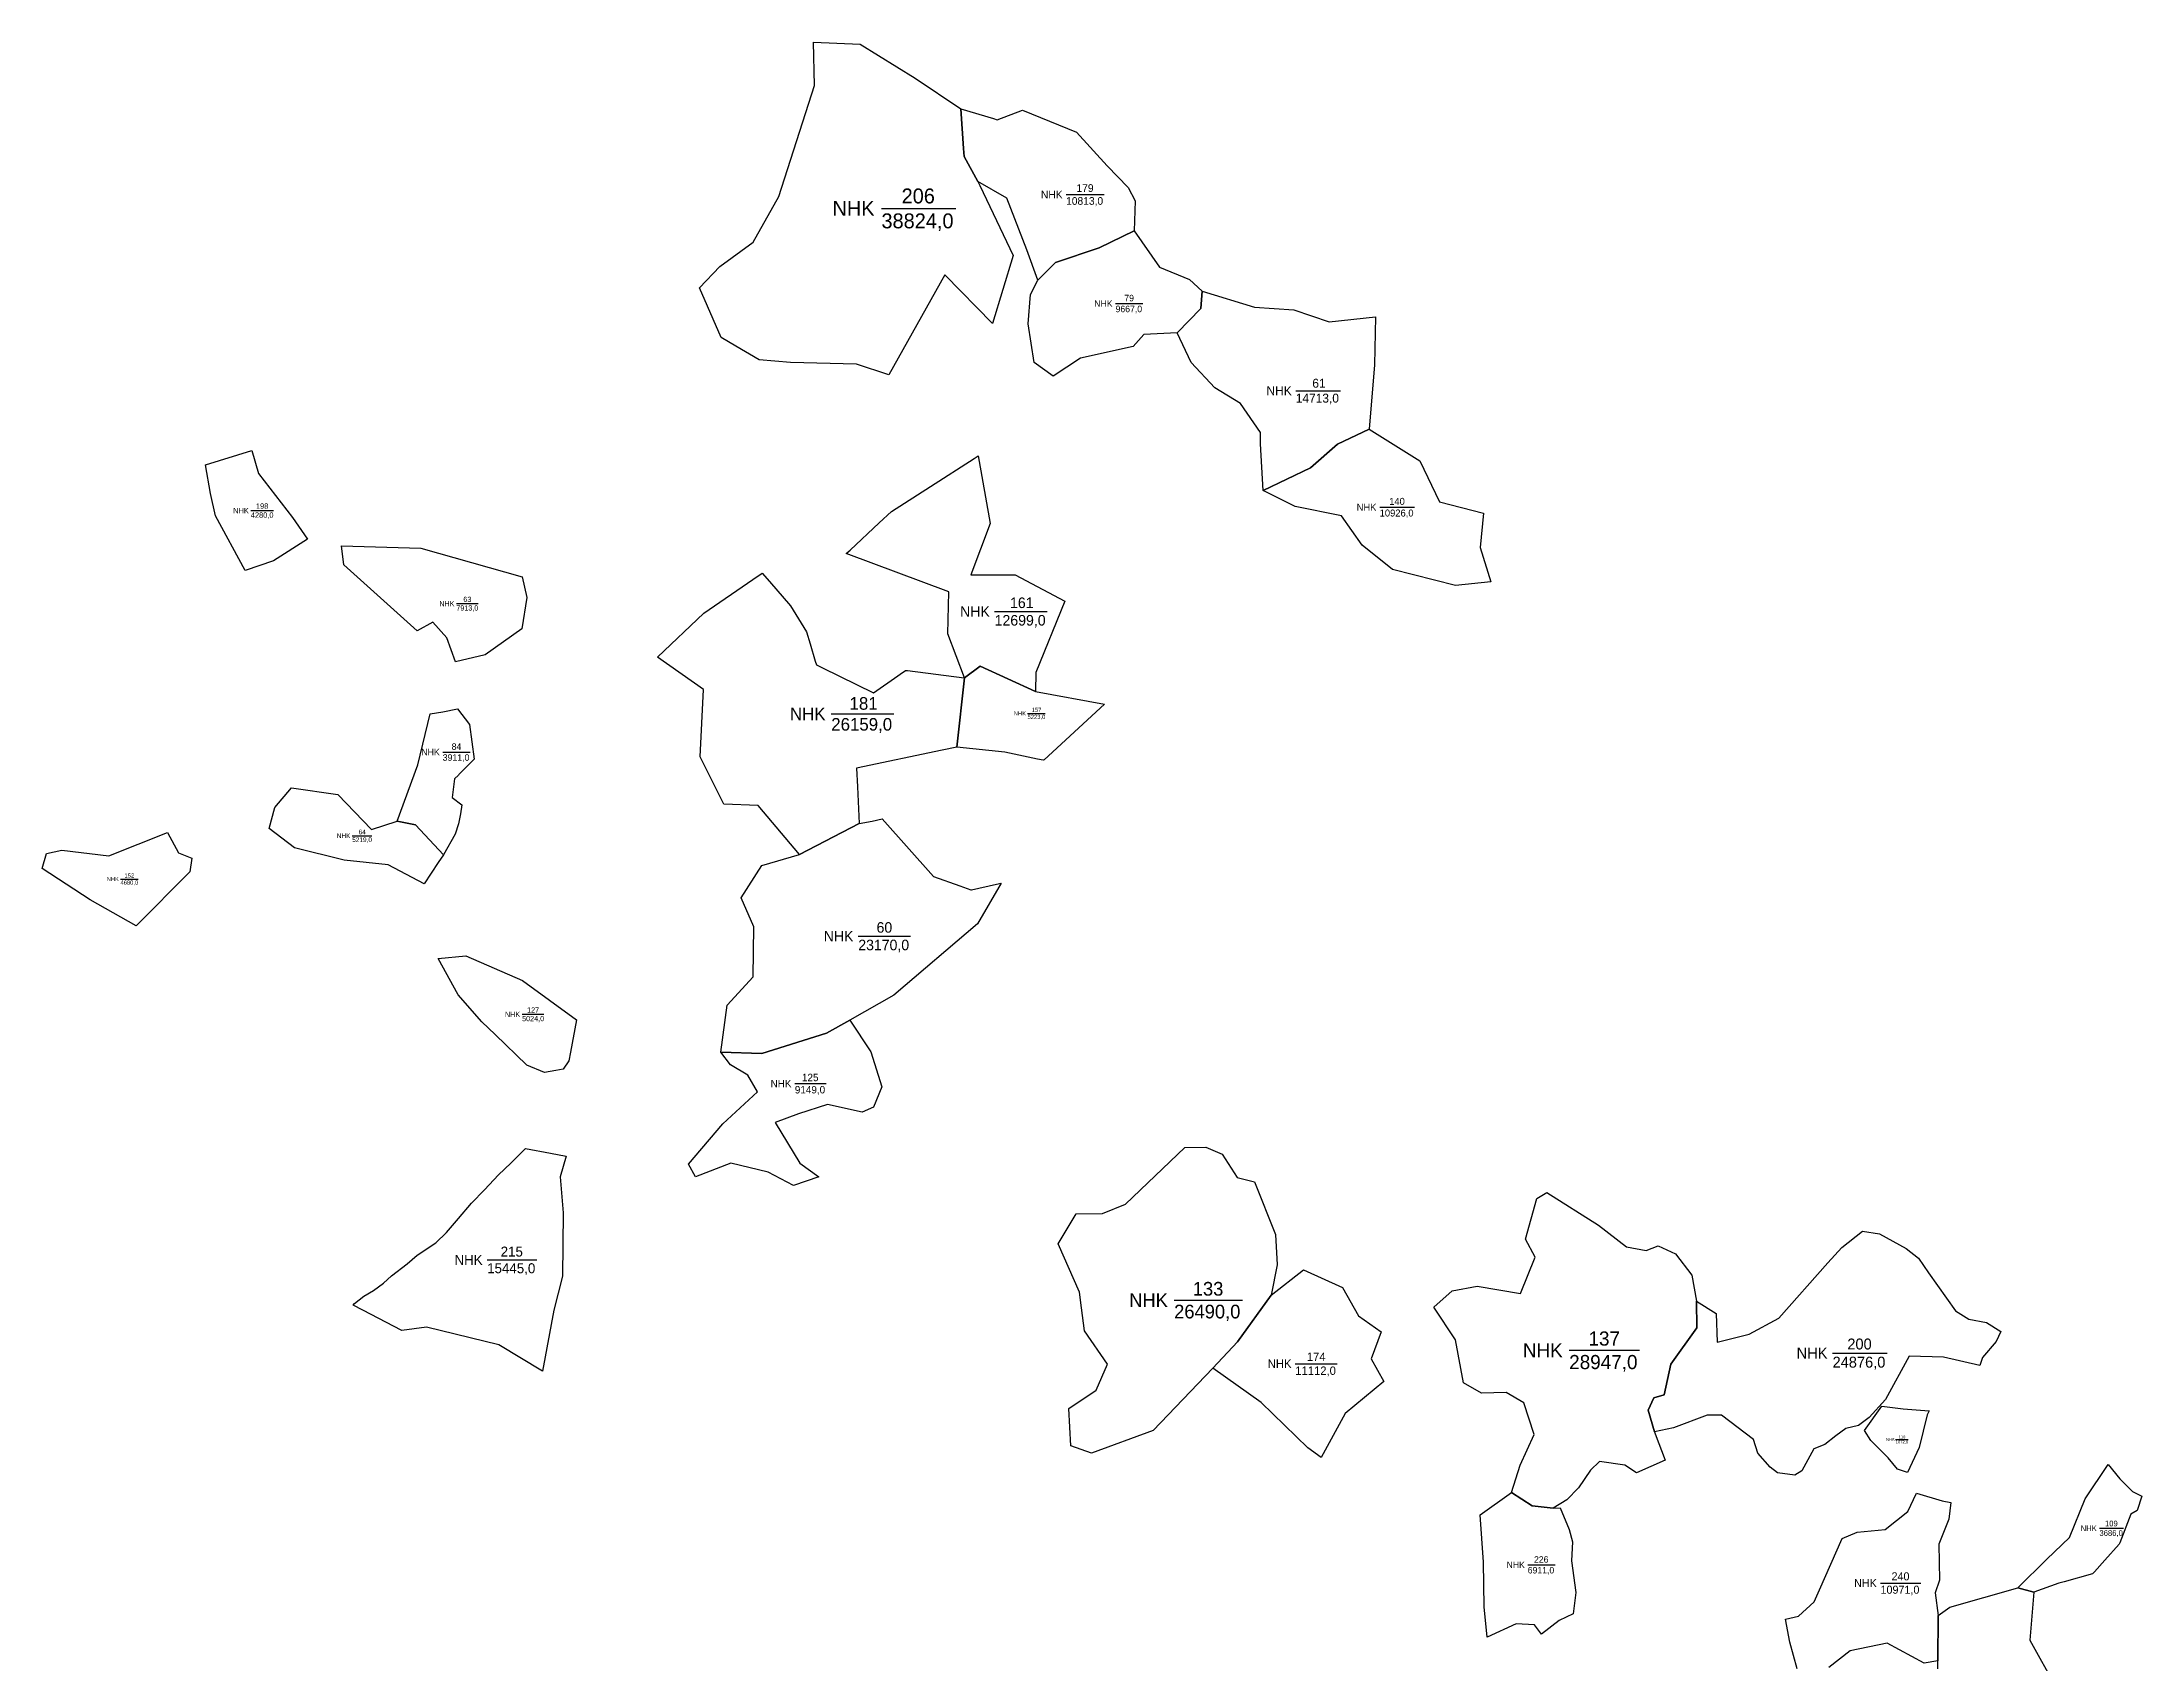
# Model space of a CAD drawing. Extents: x 546371 to 550543, y 1820810 to 1826662.
# Drawn here: x 546475 to 548153, y 1825367 to 1826662 of the extents above; entities that cross this region are included whole.
import ezdxf

# ---------------------------------------------------------------- set-up
doc = ezdxf.new("R2010")
doc.units = 0
doc.layers.add('CanhThua', color=7, linetype='Continuous')
doc.layers.add('NhanDiaChinhThua', color=7, linetype='Continuous')

msp = doc.modelspace()

# ---------------------------------------------------------------- linework, layer by layer
at = {"layer": 'CanhThua'}
for p, q in [((547091.4, 1826662.4), (547128.9, 1826660.7)), ((547092.2, 1826627.6), (547091.4, 1826662.4)), ((547128.9, 1826660.7), (547172.6, 1826633.6)), ((547063.9, 1826539), (547092.2, 1826627.6)), ((547172.6, 1826633.6), (547209.1, 1826609)), ((547209.1, 1826609), (547211.4, 1826577.3)), ((547209.1, 1826609), (547235.3, 1826601.2)), ((547211.4, 1826577.3), (547209.1, 1826609)), ((547235.3, 1826601.2), (547238.3, 1826600.3)), ((547238.3, 1826600.3), (547258.4, 1826608.1)), ((547258.4, 1826608.1), (547301.6, 1826590.5)), ((547211.4, 1826577.3), (547211.9, 1826570.9)), ((547211.9, 1826570.9), (547211.4, 1826577.3)), ((547301.6, 1826590.5), (547326.2, 1826563.5)), ((547211.9, 1826570.9), (547222.9, 1826550.9)), ((547222.9, 1826550.9), (547211.9, 1826570.9)), ((547326.2, 1826563.5), (547342.9, 1826546.3)), ((547222.9, 1826550.9), (547224.3, 1826547.9)), ((547246, 1826537.7), (547222.9, 1826550.9)), ((547224.3, 1826547.9), (547250.9, 1826491.9)), ((547342.9, 1826546.3), (547348.4, 1826535.6)), ((547043.3, 1826502.6), (547063.9, 1826539)), ((547261.9, 1826496.5), (547246, 1826537.7)), ((547348.4, 1826535.6), (547347.7, 1826511.5)), ((547319.6, 1826498.1), (547347.7, 1826511.5)), ((547347.7, 1826511.5), (547319.6, 1826498.1)), ((547347.7, 1826511.5), (547368, 1826482.7)), ((547016.7, 1826483), (547043.3, 1826502.6)), ((547250.9, 1826491.9), (547234.4, 1826437.7)), ((547270.8, 1826472.2), (547261.9, 1826496.5)), ((547284.9, 1826486.4), (547319.6, 1826498.1)), ((547319.6, 1826498.1), (547284.9, 1826486.4)), ((547000.5, 1826466.1), (547016.7, 1826483)), ((547196.3, 1826476.4), (547151.8, 1826396.6)), ((547234.4, 1826437.7), (547196.3, 1826476.4)), ((547270.8, 1826472.2), (547284.9, 1826486.4)), ((547284.9, 1826486.4), (547270.8, 1826472.2)), ((547368, 1826482.7), (547391.9, 1826472.8)), ((547017.8, 1826426.4), (547000.5, 1826466.1)), ((547263.1, 1826437.3), (547264.9, 1826460.8)), ((547264.9, 1826460.8), (547270.8, 1826472.2)), ((547391.9, 1826472.8), (547401.9, 1826463.5)), ((547401.9, 1826463.5), (547401, 1826449.5)), ((547401, 1826449.5), (547401.9, 1826463.5)), ((547401.9, 1826463.5), (547443.8, 1826450.7)), ((547401, 1826449.5), (547382.1, 1826430.2)), ((547382.1, 1826430.2), (547401, 1826449.5)), ((547443.8, 1826450.7), (547475.3, 1826448.6)), ((547475.3, 1826448.6), (547503.4, 1826439)), ((547503.4, 1826439), (547540.4, 1826442.9)), ((547540.4, 1826442.9), (547539.6, 1826404.6)), ((547029.4, 1826419.6), (547017.8, 1826426.4)), ((547267.8, 1826406.3), (547263.1, 1826437.3)), ((547355.4, 1826428.8), (547347, 1826419.2)), ((547382.1, 1826430.2), (547355.4, 1826428.8)), ((547393.3, 1826406.3), (547382.1, 1826430.2)), ((547048.2, 1826408.5), (547029.4, 1826419.6)), ((547073.1, 1826406.5), (547048.2, 1826408.5)), ((547304.9, 1826410), (547283, 1826395.6)), ((547347, 1826419.2), (547304.9, 1826410)), ((547125.8, 1826405.2), (547073.1, 1826406.5)), ((547151.8, 1826396.6), (547125.8, 1826405.2)), ((547283, 1826395.6), (547267.8, 1826406.3)), ((547412.2, 1826386.1), (547393.3, 1826406.3)), ((547539.6, 1826404.6), (547535.4, 1826353.3)), ((547432.6, 1826373.7), (547412.2, 1826386.1)), ((547448.5, 1826350.5), (547432.6, 1826373.7)), ((547448.5, 1826341.4), (547448.5, 1826350.5)), ((547450.6, 1826304.3), (547448.5, 1826341.4)), ((547510, 1826341.2), (547488.6, 1826322.3)), ((547488.6, 1826322.3), (547510, 1826341.2)), ((547535.4, 1826353.3), (547510, 1826341.2)), ((547510, 1826341.2), (547535.4, 1826353.3)), ((547535.4, 1826353.3), (547575.8, 1826327.9)), ((546605.7, 1826324.8), (546642.8, 1826336.1)), ((546609.7, 1826301.9), (546605.7, 1826324.8)), ((546642.8, 1826336.1), (546648.2, 1826317.7)), ((547185.1, 1826307.5), (547219.9, 1826329.8)), ((547185.1, 1826307.5), (547219.9, 1826329.8)), ((547219.9, 1826329.8), (547223.1, 1826331.8)), ((547219.9, 1826329.8), (547223.1, 1826331.8)), ((547223.1, 1826331.8), (547232.7, 1826277.7)), ((547223.1, 1826331.8), (547232.7, 1826277.7)), ((547575.8, 1826327.9), (547591.6, 1826295.2)), ((546648.2, 1826317.7), (546675.3, 1826282.6)), ((547153.7, 1826287.4), (547185.1, 1826307.5)), ((547153.7, 1826287.4), (547185.1, 1826307.5)), ((547488.6, 1826322.3), (547450.6, 1826304.3)), ((547450.6, 1826304.3), (547488.6, 1826322.3)), ((546613.9, 1826283.9), (546609.7, 1826301.9)), ((547476.3, 1826291.4), (547450.6, 1826304.3)), ((547513.2, 1826283.9), (547476.3, 1826291.4)), ((547591.6, 1826295.2), (547626.7, 1826286)), ((546637.5, 1826240.2), (546613.9, 1826283.9)), ((546675.3, 1826282.6), (546687.3, 1826265.3)), ((547120.7, 1826256.6), (547144, 1826278.3)), ((547120.7, 1826256.6), (547144, 1826278.3)), ((547144, 1826278.3), (547153.7, 1826287.4)), ((547144, 1826278.3), (547153.7, 1826287.4)), ((547232.7, 1826277.7), (547217.3, 1826236.8)), ((547232.7, 1826277.7), (547217.3, 1826236.8)), ((547529.8, 1826260.5), (547513.2, 1826283.9)), ((547626.7, 1826286), (547624.2, 1826258.6)), ((546687.3, 1826265.3), (546660.2, 1826248.1)), ((546714.4, 1826260.1), (546777.7, 1826258.1)), ((546716.2, 1826244.7), (546714.4, 1826260.1)), ((546777.7, 1826258.1), (546858.8, 1826235.2)), ((547117.7, 1826253.8), (547120.7, 1826256.6)), ((547117.7, 1826253.8), (547120.7, 1826256.6)), ((547554, 1826241), (547529.8, 1826260.5)), ((547624.2, 1826258.6), (547632.7, 1826231.2)), ((546660.2, 1826248.1), (546637.5, 1826240.2)), ((546774.9, 1826192.1), (546716.2, 1826244.7)), ((547199.5, 1826223.3), (547117.7, 1826253.8)), ((547199.5, 1826223.3), (547117.7, 1826253.8)), ((547604.4, 1826228.3), (547554, 1826241)), ((546858.8, 1826235.2), (546862.6, 1826218.7)), ((547004, 1826206.1), (547043, 1826233)), ((547043, 1826233), (547050.4, 1826238.1)), ((547050.4, 1826238.1), (547056.3, 1826231.4)), ((547056.3, 1826231.4), (547073.2, 1826212.2)), ((547198.8, 1826189.6), (547199.5, 1826223.3)), ((547198.8, 1826189.6), (547199.5, 1826223.3)), ((547217.3, 1826236.8), (547252.5, 1826236.8)), ((547217.3, 1826236.8), (547252.5, 1826236.8)), ((547252.5, 1826236.8), (547292.4, 1826215.8)), ((547252.5, 1826236.8), (547292.4, 1826215.8)), ((547632.7, 1826231.2), (547604.4, 1826228.3)), ((546862.6, 1826218.7), (546858.4, 1826193.7)), ((546966.9, 1826171.1), (547004, 1826206.1)), ((547073.2, 1826212.2), (547085.8, 1826191.3)), ((547292.4, 1826215.8), (547269, 1826158.8)), ((547292.4, 1826215.8), (547269, 1826158.8)), ((546787.3, 1826199.1), (546774.9, 1826192.1)), ((546798.5, 1826186.6), (546787.3, 1826199.1)), ((546858.4, 1826193.7), (546829.1, 1826173)), ((547085.8, 1826191.3), (547088.8, 1826181.6)), ((547212.1, 1826154.6), (547198.8, 1826189.6)), ((547212.1, 1826154.6), (547198.8, 1826189.6)), ((546805.5, 1826167.4), (546798.5, 1826186.6)), ((546829.1, 1826173), (546805.5, 1826167.4)), ((547088.8, 1826181.6), (547092.9, 1826167.8)), ((547003.5, 1826145.2), (546966.9, 1826171.1)), ((547092.9, 1826167.8), (547093.8, 1826165)), ((547093.8, 1826165), (547098.6, 1826162.6)), ((547098.6, 1826162.6), (547139.4, 1826142.6)), ((547139.4, 1826142.6), (547158.9, 1826156.2)), ((547158.9, 1826156.2), (547160.8, 1826157.5)), ((547160.8, 1826157.5), (547165.1, 1826160.5)), ((547165.1, 1826160.5), (547166.5, 1826160.3)), ((547166.5, 1826160.3), (547211.8, 1826154.6)), ((547224.6, 1826163.8), (547212.1, 1826154.6)), ((547224.6, 1826163.8), (547212.1, 1826154.6)), ((547212.1, 1826154.6), (547224.6, 1826163.8)), ((547212.1, 1826154.6), (547224.6, 1826163.8)), ((547268.9, 1826143.6), (547224.6, 1826163.8)), ((547268.9, 1826143.6), (547224.6, 1826163.8)), ((547224.6, 1826163.8), (547268.9, 1826143.6)), ((547224.6, 1826163.8), (547268.9, 1826143.6)), ((547269, 1826158.8), (547268.9, 1826143.6)), ((547269, 1826158.8), (547268.9, 1826143.6)), ((547000.9, 1826091.5), (547003.5, 1826145.2)), ((547212.1, 1826154.6), (547205.9, 1826099.1)), ((547205.9, 1826099.1), (547212.1, 1826154.6)), ((547205.9, 1826099.1), (547212.1, 1826154.6)), ((547211.8, 1826154.6), (547212.1, 1826154.6)), ((547268.9, 1826143.6), (547323.9, 1826133.4)), ((547268.9, 1826143.6), (547323.9, 1826133.4)), ((546775.5, 1826085.1), (546785.4, 1826125.8)), ((546785.4, 1826125.8), (546795.5, 1826127.3)), ((546795.5, 1826127.3), (546807.1, 1826129.9)), ((546807.1, 1826129.9), (546816.6, 1826117.3)), ((547323.9, 1826133.4), (547275.8, 1826089.1)), ((547323.9, 1826133.4), (547275.8, 1826089.1)), ((546816.6, 1826117.3), (546820.3, 1826089.5)), ((546820.3, 1826089.5), (546808.3, 1826077.3)), ((547019.9, 1826053.6), (547000.9, 1826091.5)), ((547194.3, 1826096.7), (547125.9, 1826082.4)), ((547205.9, 1826099.1), (547194.3, 1826096.7)), ((547244.4, 1826095.3), (547205.9, 1826099.1)), ((547244.4, 1826095.3), (547205.9, 1826099.1)), ((547270.5, 1826089.7), (547244.4, 1826095.3)), ((547270.5, 1826089.7), (547244.4, 1826095.3)), ((547275.1, 1826088.7), (547270.5, 1826089.7)), ((547275.1, 1826088.7), (547270.5, 1826089.7)), ((547275.8, 1826089.1), (547275.1, 1826088.7)), ((547275.8, 1826089.1), (547275.1, 1826088.7)), ((546758.9, 1826040), (546775.5, 1826085.1)), ((546804.8, 1826073.8), (546802.9, 1826059)), ((546807.9, 1826076.9), (546804.8, 1826073.8)), ((546808.3, 1826077.3), (546807.9, 1826076.9)), ((547125.9, 1826082.4), (547126.6, 1826067.4)), ((546661.3, 1826050.9), (546674.4, 1826066.8)), ((546674.4, 1826066.8), (546711.4, 1826061.5)), ((546711.4, 1826061.5), (546738.4, 1826033.5)), ((546802.9, 1826059), (546810.7, 1826053.1)), ((547126.6, 1826067.4), (547127.9, 1826038.1)), ((546656.6, 1826034.1), (546661.3, 1826050.9)), ((546738.4, 1826033.5), (546758.9, 1826040)), ((546773.6, 1826037.1), (546758.9, 1826040)), ((546758.9, 1826040), (546773.6, 1826037.1)), ((546809.6, 1826046), (546807.8, 1826037.9)), ((546810.7, 1826053.1), (546809.6, 1826046)), ((547047.4, 1826052.7), (547019.9, 1826053.6)), ((547080.2, 1826013.4), (547047.4, 1826052.7)), ((547080.2, 1826013.4), (547127.9, 1826038.1)), ((547127.9, 1826038.1), (547080.2, 1826013.4)), ((547127.9, 1826038.1), (547138.4, 1826040.2)), ((547138.4, 1826040.2), (547146.4, 1826041.9)), ((547146.4, 1826041.9), (547187.5, 1825995.8)), ((546528.5, 1826012.5), (546575.4, 1826031.1)), ((546528.5, 1826012.5), (546575.4, 1826031.1)), ((546575.4, 1826031.1), (546584.2, 1826014.9)), ((546575.4, 1826031.1), (546584.2, 1826014.9)), ((546676.8, 1826018.8), (546656.6, 1826034.1)), ((546795.8, 1826013.3), (546773.6, 1826037.1)), ((546773.6, 1826037.1), (546795.8, 1826013.3)), ((546805.2, 1826029.6), (546795.8, 1826013.3)), ((546807.8, 1826037.9), (546805.2, 1826029.6)), ((546475.2, 1826002.3), (546478.9, 1826014.3)), ((546475.2, 1826002.3), (546478.9, 1826014.3)), ((546478.9, 1826014.3), (546490.9, 1826017)), ((546478.9, 1826014.3), (546490.9, 1826017)), ((546490.9, 1826017), (546528.5, 1826012.5)), ((546490.9, 1826017), (546528.5, 1826012.5)), ((546584.2, 1826014.9), (546595, 1826010.4)), ((546584.2, 1826014.9), (546595, 1826010.4)), ((546595, 1826010.4), (546593.3, 1825999.6)), ((546595, 1826010.4), (546593.3, 1825999.6)), ((546716.6, 1826008.9), (546676.8, 1826018.8)), ((546751.7, 1826005.1), (546716.6, 1826008.9)), ((546780.6, 1825989.9), (546751.7, 1826005.1)), ((546791.7, 1826007), (546780.6, 1825989.9)), ((546795.8, 1826013.3), (546791.7, 1826007)), ((547033.6, 1825978.9), (547050.2, 1826004.7)), ((547050.2, 1826004.7), (547080.2, 1826013.4)), ((546513.6, 1825977.2), (546475.2, 1826002.3)), ((546513.6, 1825977.2), (546475.2, 1826002.3)), ((546593.3, 1825999.6), (546550.3, 1825956.6)), ((546593.3, 1825999.6), (546550.3, 1825956.6)), ((547187.5, 1825995.8), (547208.4, 1825988.4)), ((547208.4, 1825988.4), (547217.1, 1825985.3)), ((547217.6, 1825985.2), (547237.8, 1825989.7)), ((547241.4, 1825990.5), (547222.4, 1825958)), ((547237.8, 1825989.7), (547241.4, 1825990.5)), ((546550.3, 1825956.6), (546513.6, 1825977.2)), ((546550.3, 1825956.6), (546513.6, 1825977.2)), ((547043.8, 1825955.7), (547033.6, 1825978.9)), ((547217.1, 1825985.3), (547217.6, 1825985.2)), ((547043.2, 1825915.8), (547043.8, 1825955.7)), ((547222.4, 1825958), (547155.7, 1825901)), ((546791.7, 1825930.3), (546813.7, 1825932.4)), ((546807.6, 1825901.4), (546791.7, 1825930.3)), ((546813.7, 1825932.4), (546859.1, 1825912.8)), ((546859.1, 1825912.8), (546902.1, 1825881.4)), ((547022.6, 1825893), (547043.2, 1825915.8)), ((546826.5, 1825879.9), (546807.6, 1825901.4)), ((547017.6, 1825855.5), (547022.6, 1825893)), ((547155.7, 1825901), (547120.6, 1825881.2)), ((546837.1, 1825869.7), (546826.5, 1825879.9)), ((546902.1, 1825881.4), (546897.3, 1825855.7)), ((547101.9, 1825870.7), (547050.3, 1825854.4)), ((547050.3, 1825854.4), (547101.9, 1825870.7)), ((547120.6, 1825881.2), (547101.9, 1825870.7)), ((547101.9, 1825870.7), (547120.6, 1825881.2)), ((547120.6, 1825881.2), (547137.3, 1825855.9)), ((546862.6, 1825845.2), (546837.1, 1825869.7)), ((546897.3, 1825855.7), (546896, 1825848.7)), ((547050.3, 1825854.4), (547017.6, 1825855.5)), ((547025.2, 1825845.4), (547017.6, 1825855.5)), ((547017.6, 1825855.5), (547050.3, 1825854.4)), ((547137.3, 1825855.9), (547146.2, 1825827.8)), ((546876.7, 1825839.2), (546862.6, 1825845.2)), ((546885.7, 1825840.8), (546876.7, 1825839.2)), ((546891.5, 1825841.9), (546885.7, 1825840.8)), ((546896, 1825848.7), (546891.5, 1825841.9)), ((547039.1, 1825837.2), (547025.2, 1825845.4)), ((547046.7, 1825823.8), (547039.1, 1825837.2)), ((547019.2, 1825798.3), (547046.7, 1825823.8)), ((547146.2, 1825827.8), (547139.5, 1825811.6)), ((547079.6, 1825806.2), (547060.9, 1825799.3)), ((547102.6, 1825813.7), (547079.6, 1825806.2)), ((547130.4, 1825807.7), (547102.6, 1825813.7)), ((547139.5, 1825811.6), (547130.4, 1825807.7)), ((546991.7, 1825766.1), (547019.2, 1825798.3)), ((547060.9, 1825799.3), (547080.7, 1825766.8)), ((546849.7, 1825766.9), (546861.4, 1825778.5)), ((546861.4, 1825778.5), (546881.3, 1825774.9)), ((546881.3, 1825774.9), (546893.9, 1825772.5)), ((546893.9, 1825772.5), (546889, 1825755.9)), ((547340.8, 1825734.2), (547388.2, 1825779.4)), ((547388.2, 1825779.4), (547405, 1825779.8)), ((547405, 1825779.8), (547418, 1825774)), ((547418, 1825774), (547429.9, 1825755.5)), ((546828.8, 1825745.6), (546839.9, 1825757.7)), ((546839.9, 1825757.7), (546849.7, 1825766.9)), ((546889, 1825755.9), (546891.4, 1825727.3)), ((546997.3, 1825756.1), (546991.7, 1825766.1)), ((547025.6, 1825767), (546997.3, 1825756.1)), ((547055.4, 1825759.6), (547025.6, 1825767)), ((547075.6, 1825749), (547055.4, 1825759.6)), ((547095.7, 1825755.9), (547075.6, 1825749)), ((547080.7, 1825766.8), (547095.7, 1825755.9)), ((547429.9, 1825755.5), (547443.8, 1825752)), ((546818.4, 1825734.9), (546828.8, 1825745.6)), ((547443.8, 1825752), (547460.5, 1825710)), ((547660.3, 1825706.2), (547669.4, 1825738.7)), ((547669.4, 1825738.7), (547677.4, 1825743.5)), ((547677.4, 1825743.5), (547718.5, 1825717.3)), ((546798.4, 1825711.4), (546808, 1825722.8)), ((546808, 1825722.8), (546818.4, 1825734.9)), ((546891.4, 1825727.3), (546891.1, 1825676.7)), ((547287, 1825702.4), (547301.3, 1825726.5)), ((547301.3, 1825726.5), (547322.5, 1825726.7)), ((547322.5, 1825726.7), (547340.8, 1825734.2)), ((546775, 1825693.4), (546789.8, 1825703.3)), ((546789.8, 1825703.3), (546798.4, 1825711.4)), ((547304.1, 1825663.8), (547287, 1825702.4)), ((547460.5, 1825710), (547461.8, 1825685.6)), ((547667.9, 1825691.8), (547660.3, 1825706.2)), ((547718.5, 1825717.3), (547740.9, 1825700.1)), ((547912.9, 1825699.6), (547929.4, 1825712.7)), ((547929.4, 1825712.7), (547943, 1825710.4)), ((547943, 1825710.4), (547964.5, 1825698.8)), ((546754.3, 1825677), (546766.8, 1825686.6)), ((546766.8, 1825686.6), (546775, 1825693.4)), ((547656.4, 1825662.8), (547667.9, 1825691.8)), ((547740.9, 1825700.1), (547756.6, 1825697.2)), ((547756.6, 1825697.2), (547766.3, 1825701)), ((547766.3, 1825701), (547780, 1825694.4)), ((547780, 1825694.4), (547793.2, 1825677.5)), ((547862.7, 1825643.1), (547901.8, 1825687.4)), ((547901.8, 1825687.4), (547912.9, 1825699.6)), ((547964.5, 1825698.8), (547974.2, 1825690.9)), ((547974.2, 1825690.9), (547982.2, 1825679.3)), ((546740.1, 1825665.3), (546747.9, 1825671.1)), ((546747.9, 1825671.1), (546754.3, 1825677)), ((546891.1, 1825676.7), (546884.1, 1825649.4)), ((547461.8, 1825685.6), (547457.2, 1825661.4)), ((547457.2, 1825661.4), (547482.9, 1825681.6)), ((547482.9, 1825681.6), (547514.1, 1825667.6)), ((547793.2, 1825677.5), (547797, 1825656.7)), ((547982.2, 1825679.3), (548003.7, 1825649)), ((546723.7, 1825653.6), (546724.9, 1825654.8)), ((546731.6, 1825649.4), (546723.7, 1825653.6)), ((546724.9, 1825654.8), (546732.3, 1825660.6)), ((546732.3, 1825660.6), (546740.1, 1825665.3)), ((547305.7, 1825651.4), (547304.1, 1825663.8)), ((547430.2, 1825624.1), (547457.2, 1825661.4)), ((547457.2, 1825661.4), (547430.2, 1825624.1)), ((547514.1, 1825667.6), (547526.9, 1825645)), ((547587, 1825651.9), (547601.8, 1825664.9)), ((547601.8, 1825664.9), (547621.7, 1825668.6)), ((547621.7, 1825668.6), (547656.4, 1825662.8)), ((547797.1, 1825635.5), (547797, 1825656.7)), ((547797, 1825656.7), (547812.6, 1825646.8)), ((547797, 1825656.7), (547797.1, 1825635.5)), ((546762.6, 1825633.3), (546731.6, 1825649.4)), ((546782.3, 1825635.9), (546762.6, 1825633.3)), ((546840.1, 1825621.9), (546782.3, 1825635.9)), ((546884.1, 1825649.4), (546874.9, 1825600.8)), ((547308, 1825633.1), (547305.7, 1825651.4)), ((547526.9, 1825645), (547544.9, 1825632.3)), ((547604.5, 1825625.8), (547587, 1825651.9)), ((547776.5, 1825606.3), (547797.1, 1825635.5)), ((547797.1, 1825635.5), (547776.5, 1825606.3)), ((547812.6, 1825646.8), (547813.3, 1825623.9)), ((547838.9, 1825630.4), (547862.7, 1825643.1)), ((548003.7, 1825649), (548014.5, 1825642.2)), ((548014.5, 1825642.2), (548028.6, 1825639.7)), ((548028.6, 1825639.7), (548040.1, 1825632.4)), ((546874.9, 1825600.8), (546840.1, 1825621.9)), ((547326.3, 1825606.4), (547308, 1825633.1)), ((547410.4, 1825603.3), (547430.2, 1825624.1)), ((547430.2, 1825624.1), (547410.4, 1825603.3)), ((547544.9, 1825632.3), (547537.1, 1825610.7)), ((547610.8, 1825591.5), (547604.5, 1825625.8)), ((547813.3, 1825623.9), (547838.9, 1825630.4)), ((548036.2, 1825624.5), (548025.5, 1825611.8)), ((548040.1, 1825632.4), (548036.2, 1825624.5)), ((547317.2, 1825585.5), (547326.3, 1825606.4)), ((547410.4, 1825603.3), (547362.9, 1825553.4)), ((547449.1, 1825575.8), (547410.4, 1825603.3)), ((547537.1, 1825610.7), (547547.2, 1825592.5)), ((547771.2, 1825581.9), (547776.5, 1825606.3)), ((547776.5, 1825606.3), (547771.2, 1825581.9)), ((547966.8, 1825612.7), (547947.9, 1825578.2)), ((547994.2, 1825612), (547966.8, 1825612.7)), ((548023.2, 1825605.2), (547994.2, 1825612)), ((548025.5, 1825611.8), (548023.2, 1825605.2)), ((547295.5, 1825571), (547317.2, 1825585.5)), ((547547.2, 1825592.5), (547516.2, 1825567)), ((547625.2, 1825583.2), (547610.8, 1825591.5)), ((547297.1, 1825541.1), (547295.5, 1825571)), ((547486.5, 1825539.5), (547449.1, 1825575.8)), ((547644.8, 1825583.8), (547625.2, 1825583.2)), ((547659, 1825575.6), (547644.8, 1825583.8)), ((547667.3, 1825550.3), (547659, 1825575.6)), ((547758.4, 1825569.5), (547762.8, 1825579.6)), ((547762.8, 1825579.6), (547758.4, 1825569.5)), ((547763.3, 1825552.3), (547758.4, 1825569.5)), ((547758.4, 1825569.5), (547763.3, 1825552.3)), ((547762.8, 1825579.6), (547771.2, 1825581.9)), ((547771.2, 1825581.9), (547762.8, 1825579.6)), ((547931.1, 1825553.3), (547944.9, 1825572.7)), ((547947.9, 1825578.2), (547934.8, 1825563.8)), ((547944.9, 1825572.7), (547961.9, 1825570.7)), ((547961.9, 1825570.7), (547982.8, 1825569.1)), ((547982.8, 1825569.1), (547981.1, 1825565.8)), ((547362.9, 1825553.4), (547313.7, 1825535.2)), ((547516.2, 1825567), (547497, 1825531.8)), ((547778.4, 1825555.6), (547763.3, 1825552.3)), ((547763.3, 1825552.3), (547763.8, 1825550.6)), ((547805.4, 1825565.7), (547778.4, 1825555.6)), ((547817, 1825565.7), (547805.4, 1825565.7)), ((547842.5, 1825546.3), (547817, 1825565.7)), ((547916.3, 1825555), (547908.1, 1825549.2)), ((547926.2, 1825557.5), (547916.3, 1825555)), ((547934.8, 1825563.8), (547926.2, 1825557.5)), ((547936.2, 1825545.3), (547931.1, 1825553.3)), ((547981.1, 1825565.8), (547974.9, 1825539.9)), ((547313.7, 1825535.2), (547297.1, 1825541.1)), ((547497, 1825531.8), (547486.5, 1825539.5)), ((547656.1, 1825525.7), (547667.3, 1825550.3)), ((547763.8, 1825550.6), (547771.9, 1825529.6)), ((547845.8, 1825535.3), (547842.5, 1825546.3)), ((547855.7, 1825524.2), (547845.8, 1825535.3)), ((547890.7, 1825538.7), (547881.1, 1825521.2)), ((547899.4, 1825542.1), (547890.7, 1825538.7)), ((547908.1, 1825549.2), (547899.4, 1825542.1)), ((547950.1, 1825531.5), (547936.2, 1825545.3)), ((547974.9, 1825539.9), (547965.6, 1825519.9)), ((547649.2, 1825503.8), (547656.1, 1825525.7)), ((547712.1, 1825521.7), (547702.7, 1825507.5)), ((547719.4, 1825528.7), (547712.1, 1825521.7)), ((547739.7, 1825525.8), (547719.4, 1825528.7)), ((547749.1, 1825519.7), (547739.7, 1825525.8)), ((547771.9, 1825529.6), (547749.1, 1825519.7)), ((547861.6, 1825519.5), (547855.7, 1825524.2)), ((547875.5, 1825517.7), (547861.6, 1825519.5)), ((547881.1, 1825521.2), (547875.5, 1825517.7)), ((547957.4, 1825522.5), (547950.1, 1825531.5)), ((547965.6, 1825519.9), (547957.4, 1825522.5)), ((548107.4, 1825498.7), (548125.7, 1825526.3)), ((548125.7, 1825526.3), (548135.1, 1825514.9)), ((547624.1, 1825485.9), (547649.2, 1825503.8)), ((547649.2, 1825503.8), (547665.6, 1825493.3)), ((547665.6, 1825493.3), (547649.2, 1825503.8)), ((547702.7, 1825507.5), (547693.2, 1825498)), ((547965.8, 1825488.7), (547972.6, 1825503.3)), ((547972.6, 1825503.3), (547993.1, 1825497.3)), ((548135.1, 1825514.9), (548145.3, 1825504.7)), ((548145.3, 1825504.7), (548152.8, 1825500.8)), ((547626.8, 1825448.3), (547624.1, 1825485.9)), ((547665.6, 1825493.3), (547682.3, 1825491.4)), ((547682.3, 1825491.4), (547665.6, 1825493.3)), ((547693.2, 1825498), (547682.3, 1825491.4)), ((547682.3, 1825491.4), (547688.1, 1825491.7)), ((547688.1, 1825491.7), (547695.3, 1825474.2)), ((547947.5, 1825474.2), (547965.8, 1825488.7)), ((547993.1, 1825497.3), (548000.1, 1825495.8)), ((548000.1, 1825495.8), (547998.6, 1825482.6)), ((548094.9, 1825468), (548107.4, 1825498.7)), ((548144, 1825486.6), (548135.1, 1825463.7)), ((548149, 1825489.4), (548144, 1825486.6)), ((548152.8, 1825500.8), (548149, 1825489.4)), ((547695.3, 1825474.2), (547697.9, 1825464.5)), ((547913.2, 1825467), (547925.2, 1825472.1)), ((547925.2, 1825472.1), (547947.5, 1825474.2)), ((547998.6, 1825482.6), (547990.4, 1825462.5)), ((548076.8, 1825450.7), (548094.9, 1825468)), ((547697.9, 1825464.5), (547697, 1825449.2)), ((547895.2, 1825426), (547913.2, 1825467)), ((547990.4, 1825462.5), (547990.9, 1825433.8)), ((548134.6, 1825462.6), (548123.2, 1825449.9)), ((548135.1, 1825463.7), (548134.6, 1825462.6)), ((547627.2, 1825412.5), (547626.8, 1825448.3)), ((547697, 1825449.2), (547700.6, 1825424.1)), ((548053.5, 1825427.6), (548076.8, 1825450.7)), ((548113.3, 1825439), (548090.7, 1825432.6)), ((548114.8, 1825440.6), (548113.3, 1825439)), ((548123.2, 1825449.9), (548114.8, 1825440.6)), ((547700.6, 1825424.1), (547698.5, 1825407)), ((547890.8, 1825416.4), (547895.2, 1825426)), ((547990.9, 1825433.8), (547987.6, 1825423.6)), ((547987.6, 1825423.6), (547989.9, 1825405.5)), ((547999.3, 1825412.4), (548053.5, 1825427.6)), ((548066.5, 1825424.3), (548053.5, 1825427.6)), ((548053.5, 1825427.6), (548066.5, 1825424.3)), ((548066.5, 1825424.3), (548063.3, 1825386)), ((548086.3, 1825431.4), (548066.5, 1825424.3)), ((548090.7, 1825432.6), (548086.3, 1825431.4)), ((547629.6, 1825388.4), (547627.2, 1825412.5)), ((547687.3, 1825401.6), (547673.2, 1825390.6)), ((547698.5, 1825407), (547687.3, 1825401.6)), ((547868, 1825402.7), (547878.4, 1825405.2)), ((547871.5, 1825384.4), (547868, 1825402.7)), ((547878.4, 1825405.2), (547890.8, 1825416.4)), ((547989.9, 1825405.5), (547989.8, 1825369.4)), ((547989.8, 1825369.4), (547989.9, 1825405.5)), ((547989.9, 1825405.5), (547999.3, 1825412.4)), ((547652.9, 1825398.9), (547629.6, 1825388.4)), ((547667.6, 1825398.2), (547652.9, 1825398.9)), ((547673.2, 1825390.6), (547667.6, 1825398.2)), ((547877.3, 1825362.9), (547871.5, 1825384.4)), ((548063.3, 1825386), (548084.3, 1825348.2)), ((547919.6, 1825377.4), (547902.6, 1825364.2)), ((547949.3, 1825383.5), (547919.6, 1825377.4)), ((547978.7, 1825367.5), (547949.3, 1825383.5)), ((547989.8, 1825369.4), (547978.7, 1825367.5)), ((547989.8, 1825363.1), (547989.8, 1825369.4))]:
    msp.add_line(p, q, dxfattribs=at)
at = {"layer": 'NhanDiaChinhThua'}
for p, q in [((547145.8, 1826529.5), (547205.1, 1826529.5)), ((547293.3, 1826540.6), (547323.8, 1826540.6)), ((547332.8, 1826453.5), (547354.6, 1826453.5)), ((547476.8, 1826383.9), (547512.4, 1826383.9)), ((547543.8, 1826290.8), (547571.7, 1826290.8)), ((546642, 1826288.1), (546660, 1826288.1)), ((546806.2, 1826213.8), (546823.7, 1826213.8)), ((547236.2, 1826207.5), (547278.2, 1826207.5)), ((547236.2, 1826207.5), (547278.2, 1826207.5)), ((547105.7, 1826125.8), (547155.8, 1826125.8)), ((547262.5, 1826126.2), (547276.7, 1826126.2)), ((547262.5, 1826126.2), (547276.7, 1826126.2)), ((546795.3, 1826095.3), (546817.3, 1826095.3)), ((546723, 1826028.3), (546738.7, 1826028.3)), ((546537.9, 1825993.8), (546551.9, 1825993.8)), ((546537.9, 1825993.8), (546551.9, 1825993.8)), ((547127.3, 1825948.2), (547169.1, 1825948.2)), ((546858.7, 1825885.8), (546876.2, 1825885.8)), ((547076.6, 1825830.5), (547101.5, 1825830.5)), ((546830.8, 1825689.6), (546870.5, 1825689.6)), ((547379.6, 1825657.5), (547434.2, 1825657.5)), ((547476.4, 1825606.7), (547509.9, 1825606.7)), ((547695.2, 1825617.5), (547751.5, 1825617.5)), ((547905.6, 1825615.2), (547949.1, 1825615.2)), ((547956, 1825546.3), (547966, 1825546.3)), ((548118.8, 1825475.3), (548138, 1825475.3)), ((547662.1, 1825446.1), (547683.9, 1825446.1)), ((547943.9, 1825431.5), (547976, 1825431.5))]:
    msp.add_line(p, q, dxfattribs=at)

# ---------------------------------------------------------------- texts
for s, height, p in [('206', 11.91, (547161.9, 1826533.5)), ('NHK', 6.12, (547273.2, 1826537.5)), ('179', 6.12, (547301.6, 1826542.7)), ('NHK', 11.91, (547106.7, 1826523.6)), ('38824,0', 11.91, (547145.8, 1826513.6)), ('10813,0', 6.12, (547293.3, 1826532.4)), ('79', 5.19, (547339.8, 1826455.3)), ('NHK', 5.19, (547315.8, 1826450.9)), ('9667,0', 5.19, (547332.8, 1826446.6)), ('61', 7.13, (547490, 1826386.3)), ('NHK', 7.13, (547453.4, 1826380.3)), ('14713,0', 7.13, (547476.8, 1826374.4)), ('NHK', 4.29, (546627.9, 1826286)), ('198', 4.29, (546646.1, 1826289.6)), ('NHK', 5.6, (547525.4, 1826288)), ('140', 5.6, (547551.4, 1826292.7)), ('4280,0', 4.29, (546642, 1826282.4)), ('10926,0', 5.6, (547543.8, 1826283.4)), ('NHK', 4.15, (546792.6, 1826211.7)), ('7913,0', 4.15, (546806.2, 1826208.3)), ('63', 4.15, (546811.8, 1826215.2)), ('NHK', 8.43, (547208.6, 1826203.3)), ('NHK', 8.43, (547208.6, 1826203.3)), ('161', 8.43, (547248.5, 1826210.3)), ('161', 8.43, (547248.5, 1826210.3)), ('12699,0', 8.43, (547236.2, 1826196.3)), ('12699,0', 8.43, (547236.2, 1826196.3)), ('181', 10.06, (547120.3, 1826129.1)), ('NHK', 10.06, (547072.7, 1826120.7)), ('26159,0', 10.06, (547105.7, 1826112.4)), ('NHK', 3.36, (547251.5, 1826124.5)), ('NHK', 3.36, (547251.5, 1826124.5)), ('5223,0', 3.36, (547262.5, 1826121.7)), ('5223,0', 3.36, (547262.5, 1826121.7)), ('157', 3.36, (547265.8, 1826127.3)), ('157', 3.36, (547265.8, 1826127.3)), ('NHK', 5.22, (546778.2, 1826092.7)), ('3911,0', 5.22, (546795.3, 1826088.3)), ('84', 5.22, (546802.4, 1826097)), ('NHK', 3.73, (546710.7, 1826026.5)), ('5219,0', 3.73, (546723, 1826023.4)), ('64', 3.73, (546728.1, 1826029.6)), ('NHK', 3.34, (546526.9, 1825992.2)), ('NHK', 3.34, (546526.9, 1825992.2)), ('4680,0', 3.34, (546537.9, 1825989.4)), ('4680,0', 3.34, (546537.9, 1825989.4)), ('152', 3.34, (546541.1, 1825995)), ('152', 3.34, (546541.1, 1825995)), ('60', 8.4, (547141.9, 1825951)), ('NHK', 8.4, (547099.7, 1825944)), ('23170,0', 8.4, (547127.3, 1825937)), ('NHK', 4.18, (546845, 1825883.7)), ('127', 4.18, (546862.7, 1825887.2)), ('5024,0', 4.18, (546858.7, 1825880.3)), ('125', 5.92, (547082.3, 1825832.4)), ('NHK', 5.92, (547057.2, 1825827.5)), ('9149,0', 5.92, (547076.6, 1825822.6)), ('NHK', 7.96, (546804.7, 1825685.7)), ('15445,0', 7.96, (546830.8, 1825679)), ('215', 7.96, (546841.6, 1825692.3)), ('133', 10.95, (547394.5, 1825661.1)), ('NHK', 10.95, (547343.7, 1825652)), ('26490,0', 10.95, (547379.6, 1825642.9)), ('NHK', 11.29, (547658.2, 1825611.8)), ('137', 11.29, (547710.6, 1825621.2)), ('NHK', 8.73, (547876.9, 1825610.8)), ('200', 8.73, (547917.4, 1825618.1)), ('NHK', 6.71, (547454.4, 1825603.4)), ('11112,0', 6.71, (547476.4, 1825597.8)), ('174', 6.71, (547485.6, 1825608.9)), ('28947,0', 11.29, (547695.2, 1825602.4)), ('24876,0', 8.73, (547905.6, 1825603.6)), ('NHK', 2.37, (547948.3, 1825545.1)), ('1672,0', 2.37, (547956, 1825543.1)), ('110', 2.37, (547958.3, 1825547)), ('NHK', 4.57, (548103.8, 1825473)), ('3686,0', 4.57, (548118.8, 1825469.2)), ('109', 4.57, (548123.2, 1825476.8)), ('226', 5.17, (547667.1, 1825447.8)), ('NHK', 5.17, (547645.2, 1825443.5)), ('6911,0', 5.17, (547662.1, 1825439.2)), ('NHK', 6.43, (547922.8, 1825428.3)), ('240', 6.43, (547952.7, 1825433.7)), ('10971,0', 6.43, (547943.9, 1825423))]:
    msp.add_text(s, height=height, dxfattribs=at).set_placement(p)

doc.saveas('drawing.dxf')
